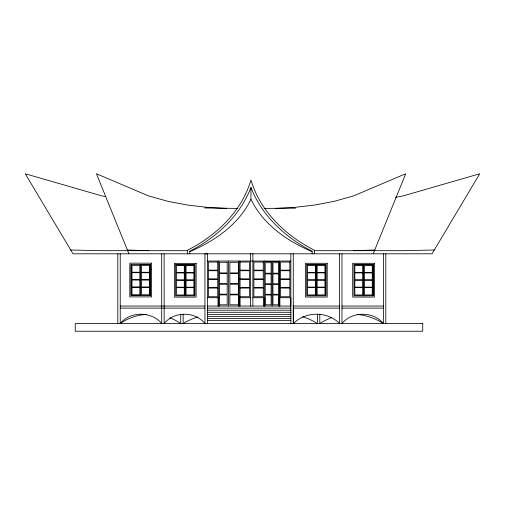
<?xml version="1.0" encoding="UTF-8"?>
<svg xmlns="http://www.w3.org/2000/svg" width="505" height="505" viewBox="0 0 505 505"><rect width="100%" height="100%" fill="white"/><g stroke="black" fill="none" stroke-linecap="round" stroke-linejoin="round"><path stroke-width="0.76" d="M290.842 306.043L290.842 297.723L278.874 297.716L278.874 306.043M312.14 253.8L312.14 251.225C285.54 237.602 261.918 215.875 250.991 187.563L250.922 187.563C239.995 215.875 216.367 237.602 189.773 251.225L189.773 253.8M373.208 253.807L405.685 173.764L353.633 195.871L334.121 201.35L314.609 205.049L295.097 207.334L275.591 208.413M250.953 187.469L250.922 199.38C238.897 224.422 214.682 241.068 189.773 251.686M120.234 253.8L120.234 323.522C130.391 311.143 151.538 311.143 161.695 323.522L161.695 253.813M293.544 323.522C305.569 311.13 327.53 311.13 339.556 323.522L339.556 253.8M395.503 197.354L403.255 195.871L479.75 173.764L432.021 253.807L72.979 253.807L25.25 173.764L101.745 195.871L105.621 196.609M295.526 208.155L264.096 208.413M353.633 250.682L374.748 250.007M434.287 250.007L403.255 250.682L314.129 250.682M237.602 208.413L204.822 207.978M187.772 250.682L101.745 250.682L70.713 250.007M207.366 261.047L290.842 261.047M264.254 261.457L279.309 261.457L279.309 306.043M240.071 262.038L249.451 262.038L249.451 270.162L240.071 270.162M131.117 264.456L150.313 264.456L150.313 295.608L131.117 295.608L131.117 264.456L131.167 295.558L140.661 295.558L140.661 264.506M140.712 264.557L150.212 264.557L150.212 295.608M306.712 264.702L316.206 264.702L316.206 295.76M353.986 264.734L363.486 264.734L363.486 295.785M175.633 264.778L185.133 264.778L185.133 295.835M149.474 269.645L151.027 269.645M149.392 269.739L150.932 269.739M240.071 270.712L249.451 270.712L249.451 278.836L240.071 278.836M240.071 279.385L249.451 279.385L249.451 287.509L240.071 287.509M240.071 288.058L249.451 288.058L249.451 296.732L240.071 296.732M207.366 297.716L219.328 297.716M250.455 297.716L238.486 297.716L238.486 306.043M252.872 297.716L264.841 297.716L264.841 306.043M219.334 304.812L227.187 304.805L227.187 294.87L219.334 294.876L219.328 306.043M120.234 306.043L204.942 306.043M207.309 306.043L290.937 306.043M339.518 306.043L293.298 306.043L293.298 323.522L293.272 253.8M341.872 306.043L383.39 306.043M120.234 308.119L204.942 308.119M207.309 308.119L290.937 308.119M293.298 308.119L339.518 308.119M341.872 308.119L383.39 308.119M207.309 310.203L290.937 310.203M207.309 312.286L290.937 312.286M207.309 314.369L290.937 314.369M207.309 316.446L290.937 316.446M207.309 318.529L290.937 318.529M207.309 320.612L290.937 320.612M127.374 250.007L148.483 250.682M226.53 208.413L207.018 207.334L187.507 205.049L167.995 201.35L148.483 195.871L96.436 173.764L128.914 253.807M312.14 251.686C287.231 241.068 263.017 224.422 250.991 199.38L250.953 199.298M383.39 253.8L383.39 323.522C373.252 311.143 352.111 311.143 341.973 323.522L341.973 253.8M385.807 253.8L385.807 323.522M373.088 295.785L373.088 264.734L363.594 264.734L363.594 295.785M325.813 295.76L325.813 264.702L316.313 264.702L316.313 295.76M319.81 314.123L319.81 323.522A58.637 58.637 0 0 1 331.703 317.639M317.386 314.123L317.386 323.522A60.745 60.745 0 0 0 302.533 316.749M314.565 253.8L314.565 250.303C285.811 235.822 260.252 211.589 250.953 180.045C241.661 211.589 216.102 235.822 187.349 250.303L187.349 253.8M290.848 253.8L290.848 323.522M279.884 297.716L279.884 306.043M279.461 261.047L279.461 306.043M272.081 261.457L272.081 306.043M264.254 261.047L264.254 306.043M264.203 297.716L264.203 306.043M263.831 297.716L263.831 306.043M252.872 253.554L252.872 306.043M250.455 253.554L250.455 306.043M240.071 261.824L240.071 306.043M239.496 297.716L239.496 306.043M239.124 297.716L239.124 306.043L239.073 261.047M228.456 261.047L228.456 306.043M218.747 261.047L218.747 306.043M218.318 297.716L218.318 306.043M218.072 297.508L218.072 306.043M207.378 323.497L207.378 253.775L204.954 253.775L204.942 323.522C195.031 311.187 174.036 311.112 164.157 323.522L164.112 253.813M194.734 295.835L194.734 264.778L185.24 264.778L185.24 295.835M183.145 314.123L183.145 323.522A64.621 64.621 0 0 1 197.846 316.957M180.727 314.123L180.727 323.522A53.549 53.549 0 0 0 169.92 317.815M150.099 270.573L150.099 276.866M150.099 277.359L150.099 283.166M150.099 283.652L150.099 289.46M150.099 289.952L150.099 295.76M117.798 253.8L117.81 323.522M357.193 314.426A58.637 58.637 0 0 1 383.39 323.522M120.215 323.522A53.549 53.549 0 0 1 146.646 314.293M217.743 262.038L208.369 262.038L208.369 270.162L217.743 270.162L217.743 262.038M263.25 262.038L253.876 262.038L253.876 270.162L263.25 270.162L263.25 262.038M289.838 262.038L280.458 262.038L280.458 270.162L289.838 270.162L289.838 262.038M227.187 262.284L219.334 262.291L219.334 272.921L227.187 272.915L227.187 262.284M238.657 262.284L229.87 262.291L229.87 272.921L238.657 272.915L238.657 262.284M271.128 262.682L265.207 262.688L265.207 273.218L271.128 273.218L271.128 262.682M278.425 262.682L272.965 262.688L272.965 273.218L278.425 273.218L278.425 262.682M151.607 263.162L129.817 263.162L129.817 296.902L151.607 296.902L151.607 263.162M327.208 263.301L305.418 263.301L305.418 297.047L327.208 297.047L327.208 263.301M374.483 263.326L352.698 263.326L352.698 297.073L374.483 297.073L374.483 263.326M196.129 263.376L174.345 263.376L174.345 297.123L196.129 297.123L196.129 263.376M325.921 264.595L306.712 264.595L306.712 295.76L325.921 295.76L325.921 264.595M373.195 264.62L353.986 264.62L353.986 295.785L373.195 295.785L373.195 264.62M194.842 264.67L175.633 264.67L175.633 295.835L194.842 295.835L194.842 264.67M139.828 265.34L132.001 265.34L132.001 272.227L139.828 272.227L139.828 265.34M149.373 265.39L141.552 265.39L141.552 272.277L149.373 272.277L149.373 265.39M315.373 265.542L307.545 265.542L307.545 272.422L315.373 272.422L315.373 265.542M324.974 265.542L317.153 265.542L317.153 272.422L324.974 272.422L324.974 265.542M362.647 265.567L354.826 265.567L354.826 272.454L362.647 272.454L362.647 265.567M372.254 265.567L364.427 265.567L364.427 272.454L372.254 272.454L372.254 265.567M184.293 265.617L176.472 265.617L176.472 272.498L184.293 272.498L184.293 265.617M193.901 265.617L186.074 265.617L186.074 272.498L193.901 272.498L193.901 265.617M217.743 270.712L208.369 270.712L208.369 278.836L217.743 278.836L217.743 270.712M263.25 270.712L253.876 270.712L253.876 278.836L263.25 278.836L263.25 270.712M289.838 270.712L280.458 270.712L280.458 278.836L289.838 278.836L289.838 270.712M139.828 272.687L132.001 272.687L132.001 279.568L139.828 279.568L139.828 272.687M149.373 272.738L141.552 272.738L141.552 279.618L149.373 279.618L149.373 272.738M315.373 272.883L307.545 272.883L307.545 279.77L315.373 279.77L315.373 272.883M324.974 272.883L317.153 272.883L317.153 279.77L324.974 279.77L324.974 272.883M362.647 272.915L354.826 272.915L354.826 279.795L362.647 279.795L362.647 272.915M372.254 272.915L364.427 272.915L364.427 279.795L372.254 279.795L372.254 272.915M184.293 272.959L176.472 272.959L176.472 279.846L184.293 279.846L184.293 272.959M193.901 272.959L186.074 272.959L186.074 279.846L193.901 279.846L193.901 272.959M227.187 273.609L219.334 273.615L219.334 283.551L227.187 283.545L227.187 273.609M238.657 273.609L229.87 273.615L229.87 283.551L238.657 283.545L238.657 273.609M271.128 273.906L265.207 273.912L265.207 283.753L271.128 283.747L271.128 273.906M278.425 273.906L272.965 273.912L272.965 283.753L278.425 283.747L278.425 273.906M217.743 279.385L208.369 279.385L208.369 287.509L217.743 287.509L217.743 279.385M263.25 279.385L253.876 279.385L253.876 287.509L263.25 287.509L263.25 279.385M289.838 279.385L280.458 279.385L280.458 287.509L289.838 287.509L289.838 279.385M139.828 280.035L132.001 280.035L132.001 286.916L139.828 286.916L139.828 280.035M149.373 280.086L141.552 280.086L141.552 286.966L149.373 286.966L149.373 280.086M184.293 280.307L176.472 280.307L176.472 287.193L184.293 287.193L184.293 280.307M193.901 280.307L186.074 280.307L186.074 287.193L193.901 287.193L193.901 280.307M315.373 280.231L307.545 280.231L307.545 287.111L315.373 287.111L315.373 280.231M324.974 280.231L317.153 280.231L317.153 287.111L324.974 287.111L324.974 280.231M362.647 280.256L354.826 280.256L354.826 287.143L362.647 287.143L362.647 280.256M372.254 280.256L364.427 280.256L364.427 287.143L372.254 287.143L372.254 280.256M227.187 284.239L219.334 284.246L219.334 294.181L227.187 294.175L227.187 284.239M238.657 284.239L229.87 284.246L229.87 294.181L238.657 294.175L238.657 284.239M271.128 284.441L265.207 284.441L265.207 294.289L271.128 294.282L271.128 284.441M278.425 284.441L272.965 284.441L272.965 294.289L278.425 294.282L278.425 284.441M139.828 287.377L132.001 287.377L132.001 294.724L139.828 294.724L139.828 287.377M149.373 287.427L141.552 287.427L141.552 294.775L149.373 294.775L149.373 287.427M184.293 287.654L176.472 287.654L176.472 294.996L184.293 294.996L184.293 287.654M193.901 287.654L186.074 287.654L186.074 294.996L193.901 294.996L193.901 287.654M315.373 287.579L307.545 287.579L307.545 294.92L315.373 294.92L315.373 287.579M324.974 287.579L317.153 287.579L317.153 294.92L324.974 294.92L324.974 287.579M362.647 287.604L354.826 287.604L354.826 294.945L362.647 294.945L362.647 287.604M372.254 287.604L364.427 287.604L364.427 294.945L372.254 294.945L372.254 287.604M217.743 288.058L208.369 288.058L208.369 296.732L217.743 296.732L217.743 288.058M263.25 288.058L253.876 288.058L253.876 296.732L263.25 296.732L263.25 288.058M289.838 288.058L280.458 288.058L280.458 296.732L289.838 296.732L289.838 288.058M238.657 294.87L229.87 294.876L229.87 304.812L238.657 304.805L238.657 294.87M271.128 294.977L265.207 294.977L265.207 304.824L271.128 304.818L271.128 294.977M278.425 294.977L272.965 294.977L272.965 304.824L278.425 304.818L278.425 294.977M422.729 323.522L75.251 323.522L75.251 331.236L422.729 331.236L422.729 323.522"/></g></svg>
